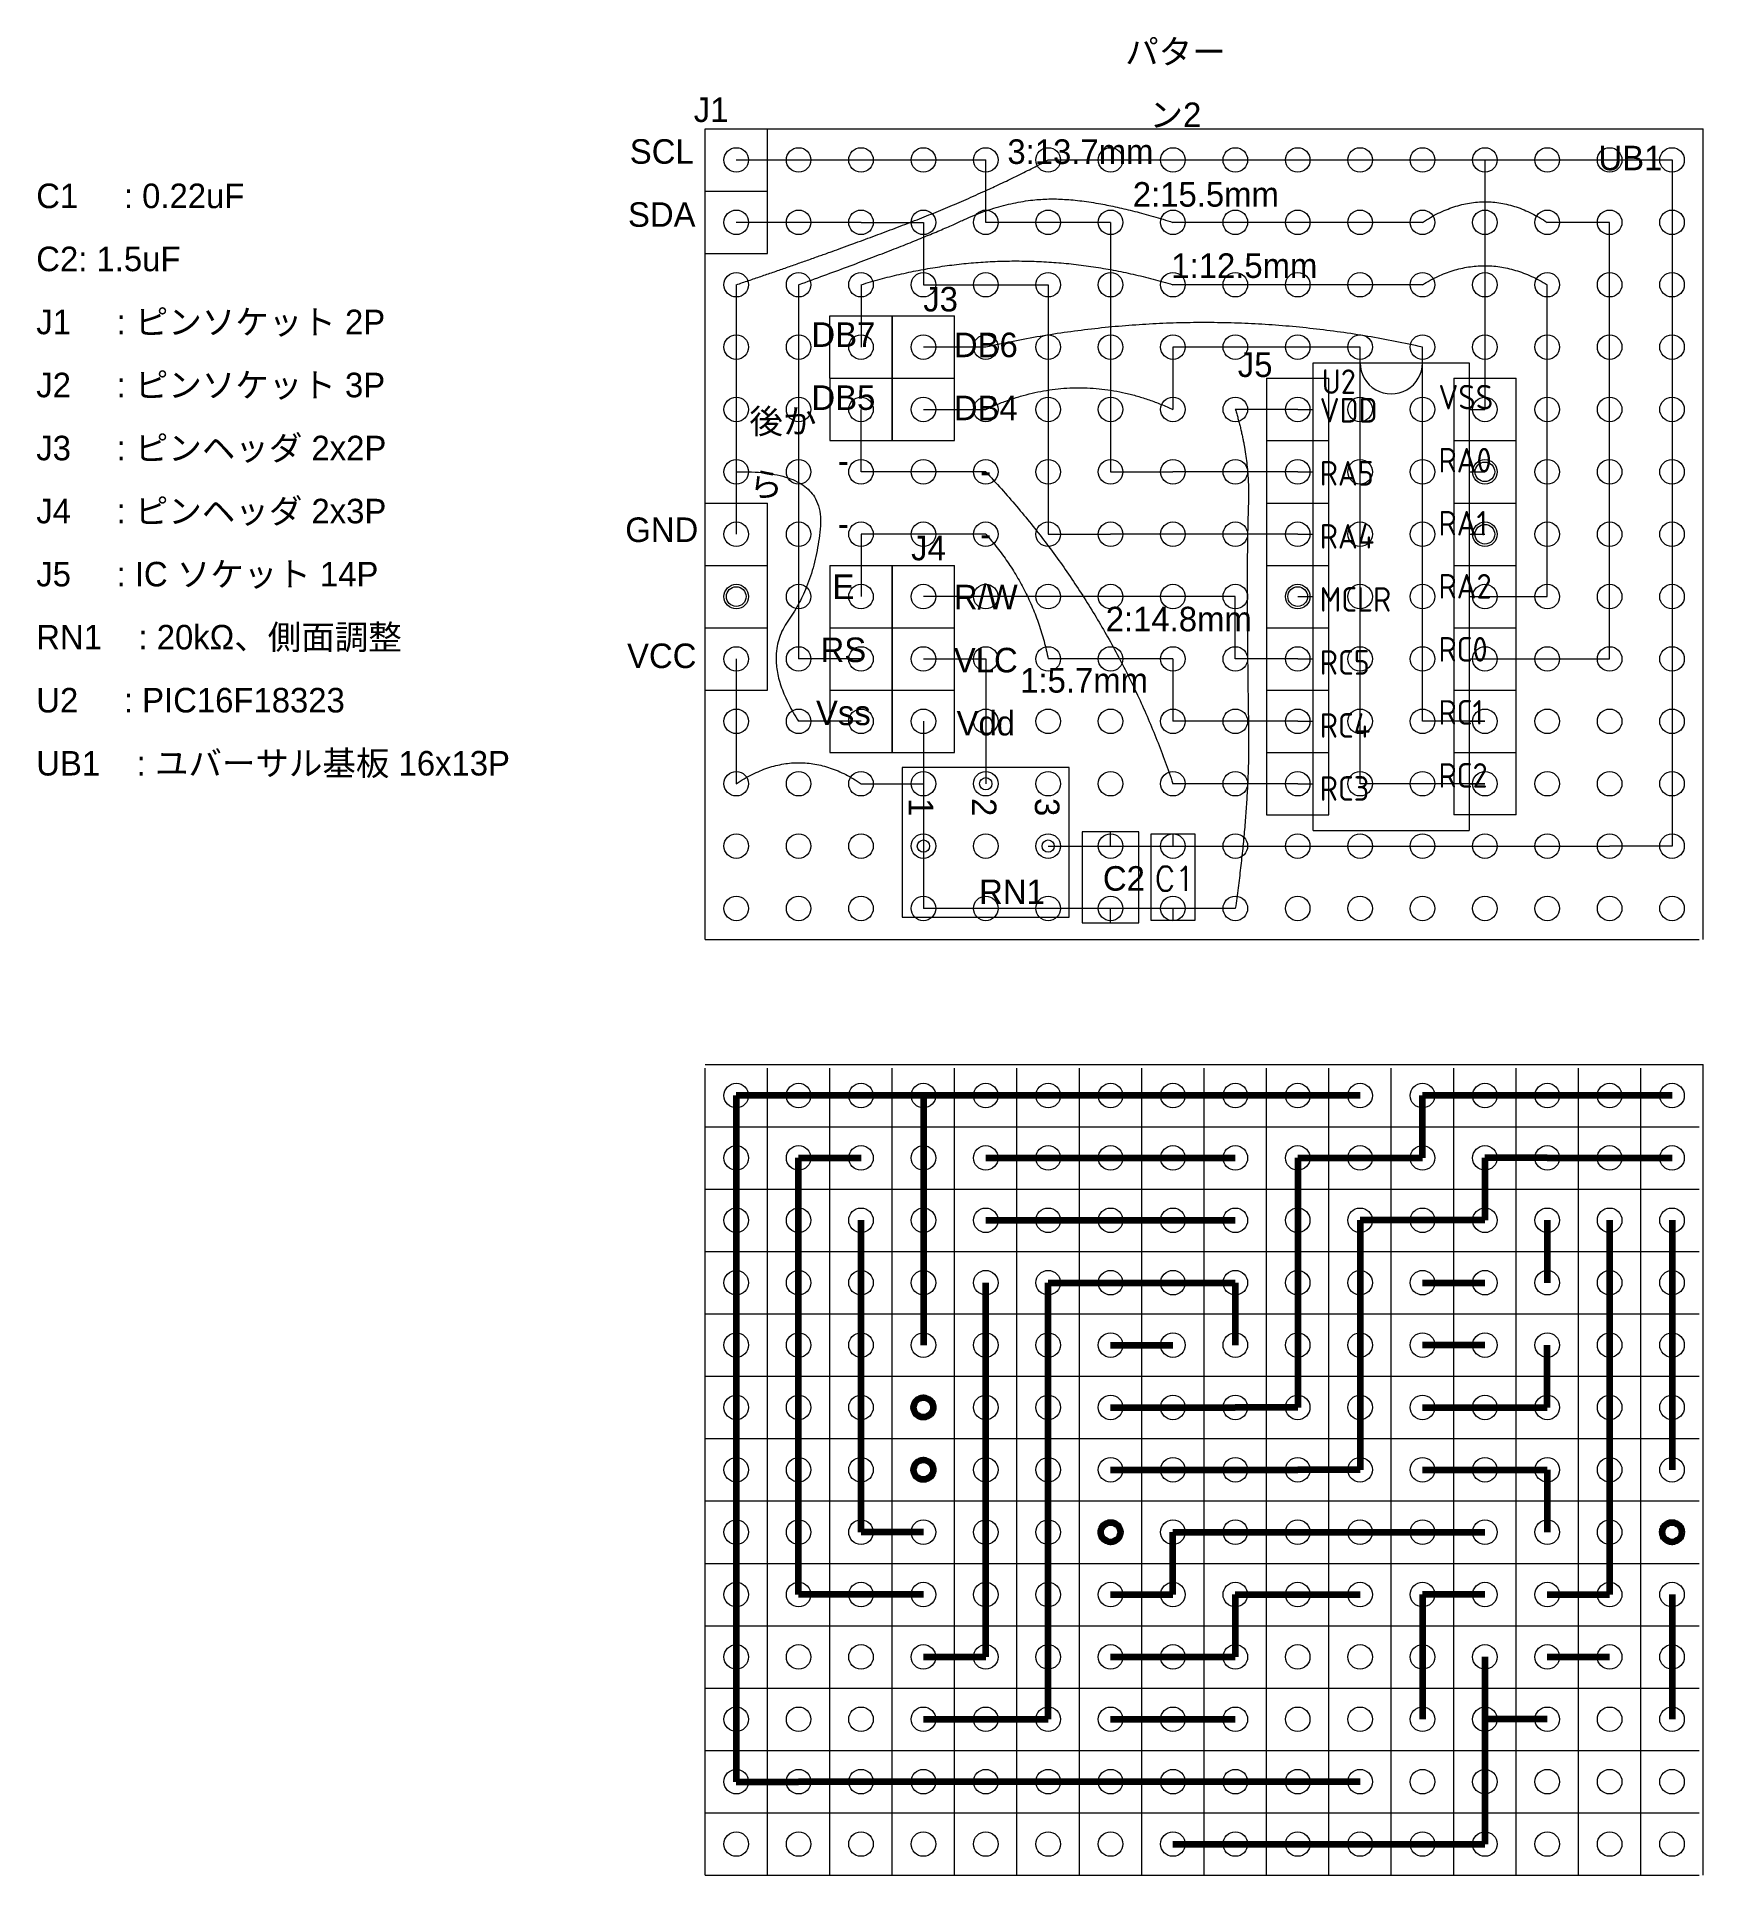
# Model space of a CAD drawing. Extents: x 82.6 to 150.5, y -77 to -2.2.
import ezdxf

# ---------------------------------------------------------------- set-up
doc = ezdxf.new("R2010")
doc.units = 0
doc.layers.get('0').update_dxf_attribs({"linetype": 'CONTINUOUS', "lineweight": 9})
for name, color, linetype, lineweight in [('0_GND', 7, 'CONTINUOUS', 15), ('5V line', 1, 'CONTINUOUS', 15), ('condenser', 5, 'CONTINUOUS', 15)]:
    doc.layers.add(name, color=color, linetype=linetype, lineweight=lineweight)
for name, color, linetype, lineweight, true_color in [('0_wire', 92, 'CONTINUOUS', 15, 0x00e500), ('micon', 216, 'CONTINUOUS', 15, 0x800080), ('resister', 132, 'CONTINUOUS', 15, 0x00c7c7), ('socket_header', 56, 'CONTINUOUS', 15, 0x808000), ('universal_board', 253, 'CONTINUOUS', 15, 0xa0a0a4)]:
    doc.layers.add(name, color=color, linetype=linetype, lineweight=lineweight, true_color=true_color)
doc.styles.add('azomix', font='azomix')
doc.styles.add('iso', font='iso')
doc.styles.add('kst32b', font='kst32b')
doc.styles.get("Standard").update_dxf_attribs({"font": 'STANDARD'})

msp = doc.modelspace()

# ---------------------------------------------------------------- linework, layer by layer
at = {"layer": '0_GND'}
for p, q in [((123.819999999993, -7.180000000000078), (141.5999999999921, -7.180000000000061)), ((141.5999999999921, -7.180000000000057), (141.5999999999921, -17.34000000000017)), ((141.5999999999921, -7.180000000000057), (149.2199999999917, -7.180000000000057)), ((149.2199999999917, -7.180000000000057), (149.2199999999917, -35.12000000000037)), ((111.1199999999936, -12.26000000000019), (111.1199999999936, -22.4200000000003)), ((116.1999999999934, -30.04000000000035), (113.6599999999935, -30.04000000000037)), ((123.819999999993, -35.12000000000038), (128.8999999999928, -35.12000000000037)), ((128.8999999999928, -35.12000000000037), (146.6799999999919, -35.12000000000037)), ((149.2199999999917, -35.12000000000037), (146.6799999999919, -35.12000000000037))]:
    msp.add_line(p, q, dxfattribs=at)
at = {"layer": '0_GND', "lineweight": 200}
for p, q in [((118.7399999999939, -45.28000000000047), (111.1199999999943, -45.28000000000047)), ((111.1199999999943, -45.28000000000047), (111.1199999999943, -73.22000000000078)), ((118.7399999999939, -45.28000000000047), (118.7399999999939, -55.44000000000058)), ((136.519999999993, -45.28000000000049), (118.7399999999939, -45.28000000000048)), ((149.2199999999924, -50.3600000000006), (149.2199999999924, -60.52000000000071)), ((144.1399999999926, -68.14000000000077), (146.6799999999925, -68.14000000000078)), ((111.1199999999943, -73.22000000000078), (113.6599999999941, -73.22000000000078)), ((131.4399999999932, -73.22000000000078), (113.6599999999941, -73.22000000000078)), ((136.519999999993, -73.2200000000008), (131.4399999999932, -73.22000000000078))]:
    msp.add_line(p, q, dxfattribs=at)
at = {"layer": '0_wire'}
for p, q in [((111.1199999999936, -7.180000000000128), (113.6599999999935, -7.180000000000117)), ((113.6599999999935, -7.180000000000121), (121.2799999999931, -7.180000000000082)), ((121.2799999999931, -9.720000000000105), (121.2799999999931, -7.180000000000078)), ((116.1999999999934, -9.720000000000132), (111.1199999999936, -9.720000000000155)), ((116.1999999999934, -9.720000000000134), (118.7399999999933, -9.720000000000113)), ((118.7399999999933, -9.720000000000113), (118.7399999999933, -12.26000000000014)), ((126.3599999999929, -9.720000000000084), (121.2799999999931, -9.720000000000105)), ((126.3599999999929, -9.720000000000084), (126.3599999999929, -19.8800000000002)), ((139.0599999999923, -9.720000000000084), (128.8999999999928, -9.720000000000084)), ((146.6799999999919, -9.720000000000084), (144.139999999992, -9.720000000000084)), ((146.6799999999919, -27.50000000000028), (146.6799999999919, -9.72000000000008)), ((113.6599999999935, -12.26000000000016), (113.6599999999935, -27.50000000000032)), ((116.1999999999934, -12.26000000000017), (116.1999999999934, -14.80000000000019)), ((118.7399999999933, -12.26000000000014), (123.819999999993, -12.26000000000014)), ((123.819999999993, -12.26000000000014), (123.819999999993, -22.42000000000025)), ((139.0599999999923, -12.26000000000012), (128.8999999999928, -12.26000000000012)), ((144.139999999992, -24.96000000000025), (144.139999999992, -12.26000000000012)), ((121.2799999999931, -14.80000000000016), (118.7399999999933, -14.80000000000017)), ((131.4399999999927, -14.80000000000014), (128.8999999999928, -14.80000000000014)), ((128.8999999999928, -14.80000000000014), (128.8999999999928, -17.34000000000017)), ((136.5199999999924, -14.80000000000013), (131.4399999999927, -14.80000000000014)), ((136.5199999999924, -32.58000000000034), (136.5199999999924, -14.80000000000014)), ((139.0599999999923, -30.0400000000003), (139.0599999999923, -14.80000000000014)), ((116.1999999999934, -19.88000000000025), (116.1999999999934, -17.34000000000022)), ((118.7399999999933, -17.3400000000002), (121.2799999999931, -17.34000000000019)), ((121.2799999999931, -19.88000000000023), (116.1999999999934, -19.88000000000025)), ((126.3599999999929, -19.8800000000002), (128.8999999999928, -19.8800000000002)), ((133.9799999999926, -19.88000000000017), (128.8999999999928, -19.88000000000019)), ((116.1999999999934, -22.42000000000026), (116.1999999999934, -24.9600000000003)), ((121.2799999999931, -22.42000000000025), (116.1999999999934, -22.42000000000026)), ((123.819999999993, -22.42000000000025), (126.3599999999929, -22.42000000000023)), ((133.9799999999926, -22.4200000000002), (126.3599999999929, -22.42000000000023)), ((131.4399999999927, -24.96000000000025), (118.7399999999933, -24.96000000000025)), ((131.4399999999927, -27.50000000000028), (131.4399999999927, -24.96000000000025)), ((141.5999999999921, -24.96000000000025), (144.139999999992, -24.96000000000025)), ((116.1999999999934, -27.50000000000033), (113.6599999999935, -27.50000000000034)), ((118.7399999999933, -27.50000000000031), (121.2799999999931, -27.50000000000029)), ((121.2799999999931, -27.50000000000029), (121.2799999999931, -32.58000000000035)), ((128.8999999999928, -27.50000000000026), (123.819999999993, -27.50000000000029)), ((128.8999999999928, -27.50000000000028), (128.8999999999928, -30.0400000000003)), ((133.9799999999926, -27.50000000000028), (131.4399999999927, -27.50000000000029)), ((141.5999999999921, -27.50000000000028), (144.139999999992, -27.50000000000028)), ((144.139999999992, -27.50000000000028), (146.6799999999919, -27.50000000000028)), ((133.9799999999926, -30.0400000000003), (128.8999999999928, -30.0400000000003)), ((141.5999999999921, -30.0400000000003), (139.0599999999923, -30.0400000000003)), ((133.9799999999926, -32.58000000000034), (128.8999999999928, -32.58000000000035)), ((141.5999999999921, -32.58000000000034), (136.5199999999924, -32.58000000000034))]:
    msp.add_line(p, q, dxfattribs=at)
at = {"layer": '0_wire', "lineweight": 200}
for p, q in [((139.0599999999929, -47.82000000000052), (139.0599999999929, -45.28000000000049)), ((146.6799999999925, -45.28000000000053), (139.0599999999929, -45.2800000000005)), ((149.2199999999924, -45.28000000000054), (146.6799999999925, -45.28000000000053)), ((113.6599999999941, -65.60000000000069), (113.6599999999941, -47.82000000000049)), ((113.6599999999941, -47.8200000000005), (116.199999999994, -47.8200000000005)), ((121.2799999999937, -47.8200000000005), (131.4399999999932, -47.8200000000005)), ((133.9799999999931, -47.8200000000005), (139.0599999999929, -47.82000000000052)), ((133.9799999999931, -47.8200000000005), (133.9799999999931, -57.98000000000062)), ((144.1399999999926, -47.82000000000055), (141.5999999999927, -47.82000000000053)), ((141.5999999999927, -47.82000000000053), (141.5999999999927, -50.36000000000055)), ((144.1399999999926, -47.82000000000055), (149.2199999999924, -47.82000000000057)), ((116.199999999994, -63.06000000000066), (116.199999999994, -50.36000000000053)), ((121.2799999999937, -50.36000000000053), (131.4399999999932, -50.36000000000053)), ((141.5999999999927, -50.36000000000055), (136.519999999993, -50.36000000000055)), ((136.519999999993, -50.36000000000055), (136.519999999993, -60.52000000000066)), ((144.1399999999926, -50.36000000000058), (144.1399999999926, -52.9000000000006)), ((146.6799999999925, -50.36000000000057), (146.6799999999925, -65.60000000000073)), ((121.2799999999937, -68.14000000000071), (121.2799999999937, -52.90000000000055)), ((123.8199999999936, -70.68000000000075), (123.8199999999936, -52.90000000000055)), ((123.8199999999936, -52.90000000000055), (128.8999999999933, -52.90000000000055)), ((128.8999999999933, -52.90000000000055), (131.4399999999932, -52.90000000000055)), ((131.4399999999932, -52.90000000000055), (131.4399999999932, -55.44000000000058)), ((139.0599999999929, -52.90000000000057), (141.5999999999927, -52.90000000000058)), ((141.5999999999927, -55.44000000000061), (139.0599999999929, -55.44000000000061)), ((144.1399999999926, -57.98000000000066), (144.1399999999926, -55.44000000000064)), ((126.3599999999934, -57.98000000000059), (131.4399999999932, -57.9800000000006)), ((133.9799999999931, -57.98000000000062), (131.4399999999932, -57.98000000000062)), ((139.0599999999929, -57.98000000000064), (144.1399999999926, -57.98000000000066)), ((126.3599999999934, -60.52000000000061), (133.9799999999931, -60.52000000000064)), ((136.519999999993, -60.52000000000066), (133.9799999999931, -60.52000000000064)), ((139.0599999999929, -60.52000000000066), (144.1399999999926, -60.52000000000068)), ((144.1399999999926, -60.52000000000068), (144.1399999999926, -63.06000000000071)), ((118.7399999999939, -63.06000000000066), (116.199999999994, -63.06000000000066)), ((128.8999999999933, -65.60000000000069), (128.8999999999933, -63.06000000000066)), ((128.8999999999933, -63.06000000000066), (141.5999999999927, -63.06000000000066)), ((116.199999999994, -65.60000000000069), (113.6599999999941, -65.60000000000069)), ((118.7399999999939, -65.60000000000069), (116.199999999994, -65.60000000000069)), ((126.3599999999934, -65.60000000000069), (128.8999999999933, -65.6000000000007)), ((131.4399999999932, -65.60000000000069), (131.4399999999932, -68.14000000000071)), ((131.4399999999932, -65.60000000000068), (136.519999999993, -65.6000000000007)), ((141.5999999999927, -65.60000000000072), (139.0599999999929, -65.6000000000007)), ((139.0599999999929, -65.6000000000007), (139.0599999999929, -70.68000000000076)), ((144.1399999999926, -65.60000000000075), (146.6799999999925, -65.60000000000076)), ((118.7399999999939, -68.14000000000071), (121.2799999999937, -68.14000000000071)), ((126.3599999999934, -68.14000000000071), (131.4399999999932, -68.14000000000071)), ((118.7399999999939, -70.68000000000075), (123.8199999999936, -70.68000000000075)), ((126.3599999999934, -70.68000000000075), (131.4399999999932, -70.68000000000076))]:
    msp.add_line(p, q, dxfattribs=at)
at = {"layer": '0_wire'}
for centre in [(141.5999999999921, -19.8800000000002), (141.5999999999921, -22.42000000000023), (111.1199999999936, -24.96000000000033), (133.9799999999926, -24.96000000000026)]:
    msp.add_circle(centre, 0.4, dxfattribs=at)
at = {"layer": '0_wire', "lineweight": 200}
for centre in [(118.7399999999939, -57.98000000000062), (118.7399999999939, -60.52000000000064), (126.3599999999934, -63.06000000000067), (149.2199999999924, -63.06000000000074)]:
    msp.add_circle(centre, 0.4, dxfattribs=at)
at = {"layer": '5V line'}
for p, q in [((133.9799999999926, -17.34000000000017), (131.4399999999927, -17.34000000000017)), ((111.1199999999936, -27.50000000000034), (111.1199999999936, -30.04000000000039)), ((111.1199999999936, -30.04000000000037), (111.1199999999936, -32.5800000000004)), ((118.7399999999933, -30.04000000000033), (118.7399999999932, -35.12000000000036)), ((116.1999999999934, -32.58000000000039), (118.7399999999933, -32.58000000000035)), ((118.7399999999932, -35.12000000000037), (118.7399999999932, -37.66000000000042)), ((128.8999999999928, -37.66000000000041), (118.7399999999932, -37.66000000000044)), ((131.4399999999927, -37.66000000000041), (128.8999999999928, -37.66000000000041))]:
    msp.add_line(p, q, dxfattribs=at)
at = {"layer": '5V line', "lineweight": 200}
for p, q in [((126.3599999999934, -55.44000000000058), (128.8999999999933, -55.44000000000058)), ((149.2199999999924, -65.60000000000076), (149.2199999999924, -68.14000000000081)), ((141.5999999999927, -68.14000000000074), (141.5999999999928, -73.22000000000077)), ((149.2199999999924, -68.14000000000078), (149.2199999999924, -70.68000000000082)), ((144.1399999999926, -70.6800000000008), (141.5999999999927, -70.68000000000076)), ((141.5999999999928, -73.22000000000078), (141.5999999999928, -75.76000000000084)), ((128.8999999999933, -75.76000000000082), (131.4399999999932, -75.76000000000082)), ((131.4399999999932, -75.76000000000082), (141.5999999999928, -75.76000000000084))]:
    msp.add_line(p, q, dxfattribs=at)
at = {"layer": 'condenser'}
for p, q in [((127.5099999999942, -34.53999999999737), (125.2099999999915, -34.53999999999737)), ((125.2099999999915, -34.53999999999737), (125.2099999999915, -38.23999999999717)), ((126.3599999999928, -35.12000000000037), (126.3599999999928, -34.53999999999737)), ((127.5099999999942, -38.23999999999717), (127.5099999999942, -34.53999999999737)), ((129.7999999999928, -34.63999999999948), (127.9999999999921, -34.63999999999948)), ((127.9999999999921, -34.63999999999948), (127.9999999999921, -38.13999999999992)), ((128.8999999999928, -34.63999999999948), (128.8999999999928, -35.12000000000035)), ((129.7999999999928, -38.13999999999992), (129.7999999999928, -34.63999999999948)), ((126.3599999999929, -38.23999999999717), (126.3599999999929, -37.66000000000042)), ((127.9999999999921, -38.13999999999992), (129.7999999999928, -38.13999999999992)), ((128.8999999999928, -37.66000000000042), (128.8999999999928, -38.13999999999992)), ((125.2099999999915, -38.23999999999717), (127.5099999999942, -38.23999999999717))]:
    msp.add_line(p, q, dxfattribs=at)
at = {"layer": 'micon'}
for p, q in [((134.6149999999907, -34.48499999999991), (134.6149999999907, -15.43499999999964)), ((134.6149999999907, -15.43499999999964), (140.9649999999909, -15.43499999999964)), ((140.9649999999909, -15.43499999999964), (140.9649999999908, -34.48499999999991)), ((133.9799999999927, -17.3399999999997), (134.6149999999907, -17.3399999999997)), ((140.9649999999909, -17.3399999999997), (141.5999999999923, -17.3399999999997)), ((133.9799999999927, -19.87999999999973), (134.6149999999907, -19.87999999999973)), ((140.9649999999909, -19.87999999999973), (141.5999999999923, -19.87999999999973)), ((133.9799999999927, -22.41999999999974), (134.6149999999907, -22.41999999999974)), ((140.9649999999909, -22.41999999999974), (141.5999999999923, -22.41999999999974)), ((133.9799999999927, -24.95999999999984), (134.6149999999907, -24.95999999999984)), ((140.9649999999908, -24.95999999999984), (141.5999999999923, -24.95999999999984)), ((133.9799999999927, -27.49999999999982), (134.6149999999907, -27.49999999999982)), ((140.9649999999908, -27.49999999999982), (141.5999999999923, -27.49999999999982)), ((133.9799999999927, -30.03999999999984), (134.6149999999907, -30.03999999999984)), ((140.9649999999908, -30.03999999999984), (141.5999999999923, -30.03999999999984)), ((133.9799999999927, -32.57999999999983), (134.6149999999907, -32.57999999999983)), ((140.9649999999908, -32.57999999999983), (141.5999999999923, -32.57999999999983)), ((134.6149999999942, -34.48499999999995), (140.9649999999941, -34.48499999999995))]:
    msp.add_line(p, q, dxfattribs=at)
msp.add_arc((137.7899999999908, -15.43499999999964), 1.27, 179.9999999999987, 0, dxfattribs=at)
at = {"layer": 'resister'}
for p, q in [((124.6799999999928, -31.92000000000053), (117.8799999999933, -31.92000000000052)), ((117.8799999999933, -31.92000000000052), (117.8799999999933, -38.02000000000028)), ((124.6799999999928, -38.02000000000028), (124.6799999999928, -31.92000000000053)), ((117.8799999999933, -38.02000000000028), (124.6799999999928, -38.02000000000028))]:
    msp.add_line(p, q, dxfattribs=at)
for centre in [(121.2799999999931, -32.58000000000035), (118.7399999999932, -35.12000000000036), (123.819999999993, -35.12000000000035)]:
    msp.add_circle(centre, 0.25, dxfattribs=at)
for points in [[(111.1199999999936, -12.26000000000019), (114.7434105152279, -11.0411093147271), (121.1165029933671, -8.610552877098243), (123.819999999993, -7.180000000000078)], [(113.6599999999935, -12.26000000000018), (118.2873959173076, -10.58703810759716), (122.3026636923669, -8.727966580935652), (126.0057081247527, -8.810134324483858), (128.8999999999928, -9.720000000000084)], [(139.0599999999923, -9.720000000000084), (141.6118009410998, -8.045985493918796), (144.139999999992, -9.720000000000084)], [(116.1999999999934, -12.26000000000017), (122.4754857901901, -10.32628648854559), (128.8999999999928, -12.26000000000012)], [(139.0599999999923, -12.26000000000012), (141.569961134296, -10.71205854483935), (144.139999999992, -12.26000000000012)], [(139.0599999999923, -14.80000000000014), (130.1614806109224, -12.80562068636398), (121.2799999999931, -14.80000000000016)], [(121.2799999999931, -17.34000000000018), (125.0602325113203, -15.56948874701547), (128.8999999999928, -17.34000000000017)], [(131.4399999999927, -17.34000000000017), (132.0303761661324, -19.22903447144487), (131.9129488534047, -23.03100507963691), (131.9301602410524, -27.24079607894434), (132.0260897002099, -33.52421844669925), (131.4399999999927, -37.66000000000041)], [(111.1199999999936, -19.88000000000027), (114.7303057911213, -19.79661735344117), (114.3642734088069, -24.34578831267983), (112.0746679493592, -27.58138788633657), (113.6599999999935, -30.04000000000037)], [(121.2799999999931, -19.88000000000022), (126.4699390438242, -25.39164038443995), (128.8999999999928, -32.58000000000034)], [(121.2799999999931, -22.42000000000025), (123.2346836693662, -24.59664282040178), (123.819999999993, -27.50000000000029)], [(111.1199999999936, -32.5800000000004), (113.6878702990362, -30.87008904311387), (116.1999999999934, -32.58000000000039)]]:
    msp.add_open_spline(points, degree=2, dxfattribs=at)
at = {"layer": 'socket_header'}
for p, q in [((109.8499999999934, -5.910000000000345), (112.3899999999939, -5.910000000000345)), ((109.849999999994, -8.450000000000344), (109.849999999994, -5.909999999999926)), ((112.3899999999939, -8.450000000000344), (112.3899999999939, -5.909999999999926)), ((109.8499999999934, -8.450000000000376), (112.3899999999939, -8.450000000000376)), ((109.849999999994, -10.99000000000038), (109.849999999994, -8.449999999999957)), ((109.8499999999934, -8.450000000000365), (112.3899999999939, -8.450000000000365)), ((112.3899999999939, -10.99000000000038), (112.3899999999939, -8.449999999999957)), ((109.8499999999934, -10.99000000000041), (112.3899999999939, -10.99000000000041)), ((114.9299999999932, -13.53000000000049), (117.4699999999936, -13.53000000000049)), ((114.9299999999937, -16.07000000000033), (114.9299999999937, -13.5299999999999)), ((117.4699999999931, -13.53000000000049), (120.0099999999935, -13.53000000000049)), ((117.4699999999931, -13.53000000000009), (117.4699999999931, -16.0700000000005)), ((117.4699999999937, -16.0700000000005), (117.4699999999937, -13.53000000000009)), ((120.0099999999935, -16.0700000000005), (120.0099999999935, -13.53000000000009)), ((114.9299999999932, -16.0700000000005), (117.4699999999937, -16.0700000000005)), ((114.9299999999932, -16.07000000000049), (117.4699999999936, -16.07000000000049)), ((114.9299999999932, -16.07000000000009), (114.9299999999932, -18.61000000000051)), ((117.4699999999931, -16.0700000000005), (120.0099999999935, -16.0700000000005)), ((117.4699999999931, -16.07000000000049), (120.0099999999935, -16.07000000000049)), ((117.4699999999931, -16.07000000000009), (117.4699999999931, -18.61000000000051)), ((117.4699999999937, -18.61000000000051), (117.4699999999937, -16.07000000000009)), ((120.0099999999935, -18.61000000000051), (120.0099999999935, -16.07000000000009)), ((132.7099999999926, -16.07000000000001), (135.249999999993, -16.07000000000001)), ((132.7099999999926, -16.0699999999996), (132.7099999999926, -18.61000000000003)), ((135.249999999993, -18.61000000000003), (135.249999999993, -16.0699999999996)), ((140.3299999999922, -16.06999999999999), (142.8699999999927, -16.06999999999999)), ((140.3299999999923, -16.06999999999957), (140.3299999999923, -18.60999999999999)), ((142.8699999999927, -18.60999999999999), (142.8699999999927, -16.06999999999957)), ((114.9299999999932, -18.61000000000049), (117.4699999999936, -18.61000000000049)), ((117.4699999999931, -18.61000000000049), (120.0099999999935, -18.61000000000049)), ((132.7099999999926, -18.61000000000003), (135.249999999993, -18.61000000000003)), ((132.7099999999926, -18.60999999999964), (132.7099999999926, -21.15000000000006)), ((132.7099999999926, -18.61000000000003), (135.249999999993, -18.61000000000003)), ((135.249999999993, -21.15000000000006), (135.249999999993, -18.60999999999964)), ((140.3299999999922, -18.61000000000001), (142.8699999999927, -18.61000000000001)), ((140.3299999999923, -18.60999999999961), (140.3299999999923, -21.15000000000003)), ((140.3299999999923, -18.60999999999999), (142.8699999999927, -18.60999999999999)), ((142.8699999999927, -21.15000000000003), (142.8699999999927, -18.60999999999961)), ((109.8499999999934, -21.15000000000049), (112.3899999999939, -21.15000000000049)), ((109.849999999994, -23.69000000000052), (109.849999999994, -21.15000000000011)), ((112.3899999999939, -23.69000000000052), (112.3899999999939, -21.15000000000011)), ((132.7099999999926, -21.15000000000006), (135.249999999993, -21.15000000000006)), ((132.7099999999926, -21.14999999999966), (132.7099999999926, -23.69000000000008)), ((132.7099999999926, -21.15000000000006), (135.249999999993, -21.15000000000006)), ((135.249999999993, -23.69000000000008), (135.249999999993, -21.14999999999966)), ((140.3299999999922, -21.15000000000003), (142.8699999999927, -21.15000000000003)), ((140.3299999999923, -21.14999999999964), (140.3299999999923, -23.69000000000005)), ((140.3299999999923, -21.15000000000003), (142.8699999999927, -21.15000000000003)), ((142.8699999999927, -23.69000000000005), (142.8699999999927, -21.14999999999964)), ((109.8499999999934, -23.69000000000051), (112.3899999999939, -23.69000000000051)), ((109.8499999999934, -23.69000000000054), (112.3899999999939, -23.69000000000054)), ((109.849999999994, -26.23000000000054), (109.849999999994, -23.69000000000013)), ((112.3899999999939, -26.23000000000054), (112.3899999999939, -23.69000000000013)), ((114.9299999999932, -23.69000000000049), (117.4699999999936, -23.69000000000049)), ((114.9299999999932, -23.69000000000009), (114.9299999999932, -26.2300000000005)), ((117.4699999999931, -23.69000000000051), (120.0099999999935, -23.69000000000051)), ((117.4699999999931, -23.69000000000009), (117.4699999999931, -26.2300000000005)), ((117.4699999999937, -26.2300000000005), (117.4699999999937, -23.69000000000009)), ((120.0099999999935, -26.2300000000005), (120.0099999999935, -23.69000000000009)), ((132.7099999999926, -23.6900000000001), (135.249999999993, -23.6900000000001)), ((132.7099999999926, -23.68999999999971), (132.7099999999926, -26.23000000000011)), ((132.7099999999926, -23.69000000000008), (135.249999999993, -23.69000000000008)), ((135.249999999993, -26.23000000000012), (135.249999999993, -23.68999999999971)), ((140.3299999999922, -23.69000000000008), (142.8699999999927, -23.69000000000008)), ((140.3299999999923, -23.68999999999968), (140.3299999999923, -26.2300000000001)), ((140.3299999999923, -23.69000000000005), (142.8699999999927, -23.69000000000005)), ((142.8699999999927, -26.2300000000001), (142.8699999999927, -23.68999999999968)), ((109.8499999999934, -26.23000000000052), (112.3899999999939, -26.23000000000052)), ((109.8499999999934, -26.23000000000054), (112.3899999999939, -26.23000000000054)), ((109.849999999994, -28.77000000000058), (109.849999999994, -26.23000000000015)), ((112.3899999999939, -28.77000000000058), (112.3899999999939, -26.23000000000015)), ((114.9299999999932, -26.2300000000005), (117.4699999999937, -26.2300000000005)), ((114.9299999999932, -26.23000000000049), (117.4699999999936, -26.23000000000049)), ((114.9299999999932, -26.23000000000008), (114.9299999999932, -28.77000000000051)), ((117.4699999999931, -26.2300000000005), (120.0099999999935, -26.2300000000005)), ((117.4699999999931, -26.23000000000049), (120.0099999999935, -26.23000000000049)), ((117.4699999999931, -26.23000000000008), (117.4699999999931, -28.77000000000051)), ((117.4699999999937, -28.77000000000051), (117.4699999999937, -26.23000000000008)), ((120.0099999999935, -28.77000000000051), (120.0099999999935, -26.23000000000008)), ((132.7099999999926, -26.23000000000012), (135.249999999993, -26.23000000000012)), ((132.7099999999926, -26.22999999999973), (132.7099999999926, -28.77000000000015)), ((132.7099999999926, -26.23000000000011), (135.249999999993, -26.23000000000012)), ((135.249999999993, -28.77000000000015), (135.249999999993, -26.22999999999973)), ((140.3299999999922, -26.2300000000001), (142.8699999999927, -26.2300000000001)), ((140.3299999999923, -26.22999999999969), (140.3299999999923, -28.77000000000012)), ((140.3299999999923, -26.2300000000001), (142.8699999999927, -26.2300000000001)), ((142.8699999999927, -28.77000000000012), (142.8699999999927, -26.22999999999969)), ((109.8499999999934, -28.77000000000057), (112.3899999999939, -28.77000000000057)), ((114.9299999999932, -28.77000000000051), (117.4699999999937, -28.77000000000051)), ((114.9299999999932, -28.77000000000049), (117.4699999999936, -28.77000000000049)), ((114.9299999999932, -28.77000000000008), (114.9299999999932, -31.31000000000051)), ((117.4699999999931, -28.77000000000051), (120.0099999999935, -28.77000000000051)), ((117.4699999999931, -28.77000000000049), (120.0099999999935, -28.77000000000049)), ((117.4699999999931, -28.77000000000008), (117.4699999999931, -31.31000000000051)), ((117.4699999999937, -31.31000000000051), (117.4699999999937, -28.77000000000008)), ((120.0099999999935, -31.31000000000051), (120.0099999999935, -28.77000000000008)), ((132.7099999999926, -28.77000000000016), (135.249999999993, -28.77000000000016)), ((132.7099999999926, -28.76999999999975), (132.7099999999926, -31.31000000000018)), ((132.7099999999926, -28.77000000000015), (135.249999999993, -28.77000000000015)), ((135.249999999993, -31.31000000000018), (135.249999999993, -28.76999999999975)), ((140.3299999999922, -28.77000000000013), (142.8699999999927, -28.77000000000013)), ((140.3299999999923, -28.76999999999972), (140.3299999999923, -31.31000000000014)), ((140.3299999999923, -28.77000000000012), (142.8699999999927, -28.77000000000012)), ((142.8699999999927, -31.31000000000014), (142.8699999999927, -28.76999999999972)), ((114.9299999999932, -31.31000000000051), (117.4699999999937, -31.31000000000051)), ((117.4699999999931, -31.31000000000051), (120.0099999999935, -31.31000000000051)), ((132.7099999999926, -31.31000000000019), (135.249999999993, -31.31000000000019)), ((132.7099999999926, -31.3099999999998), (132.7099999999926, -33.85000000000021)), ((132.7099999999926, -31.31000000000018), (135.249999999993, -31.31000000000018)), ((135.249999999993, -33.85000000000021), (135.249999999993, -31.3099999999998)), ((140.3299999999922, -31.31000000000017), (142.8699999999927, -31.31000000000017)), ((140.3299999999923, -31.30999999999977), (140.3299999999923, -33.85000000000018)), ((140.3299999999923, -31.31000000000014), (142.8699999999927, -31.31000000000014)), ((142.8699999999927, -33.85000000000018), (142.8699999999927, -31.30999999999977)), ((132.7099999999926, -33.85000000000021), (135.249999999993, -33.85000000000021)), ((142.8699999999924, -33.8499999999997), (140.329999999992, -33.8499999999997))]:
    msp.add_line(p, q, dxfattribs=at)
at = {"layer": 'universal_board'}
for p, q in [((109.849999999994, -5.910000000000345), (150.489999999992, -5.910000000000345)), ((150.489999999992, -38.93000000000062), (150.489999999992, -5.910000000000345)), ((109.849999999994, -38.93000000000065), (109.849999999994, -6.070000000000455)), ((109.849999999994, -38.93000000000065), (150.3299999999926, -38.93000000000065)), ((109.849999999994, -44.01000000000076), (150.489999999992, -44.01000000000076)), ((109.849999999994, -77.03000000000107), (109.849999999994, -44.17000000000087)), ((112.3899999999939, -77.03000000000107), (112.3899999999939, -44.17000000000087)), ((114.9299999999937, -77.03000000000107), (114.9299999999937, -44.17000000000087)), ((117.4699999999936, -77.03000000000107), (117.4699999999936, -44.17000000000087)), ((120.0099999999935, -77.03000000000107), (120.0099999999935, -44.17000000000087)), ((122.5499999999934, -77.03000000000107), (122.5499999999934, -44.17000000000087)), ((125.0899999999933, -77.03000000000107), (125.0899999999933, -44.17000000000087)), ((127.6299999999931, -77.03000000000107), (127.6299999999931, -44.17000000000087)), ((130.169999999993, -77.03000000000107), (130.169999999993, -44.17000000000087)), ((132.7099999999929, -77.03000000000107), (132.7099999999929, -44.17000000000087)), ((135.2499999999928, -77.03000000000107), (135.2499999999928, -44.17000000000087)), ((137.7899999999926, -77.03000000000107), (137.7899999999926, -44.17000000000087)), ((140.3299999999925, -77.03000000000107), (140.3299999999925, -44.17000000000087)), ((142.8699999999924, -77.03000000000107), (142.8699999999924, -44.17000000000087)), ((145.4099999999923, -77.03000000000107), (145.4099999999923, -44.17000000000087)), ((147.9499999999921, -77.03000000000107), (147.9499999999921, -44.17000000000087)), ((150.489999999992, -77.03000000000104), (150.489999999992, -44.01000000000076)), ((109.849999999994, -46.55000000000065), (150.3299999999926, -46.55000000000065)), ((109.849999999994, -49.09000000000069), (150.3299999999926, -49.09000000000069)), ((109.849999999994, -51.63000000000072), (150.3299999999926, -51.63000000000072)), ((109.849999999994, -54.17000000000075), (150.3299999999926, -54.17000000000075)), ((109.849999999994, -56.71000000000079), (150.3299999999926, -56.71000000000079)), ((109.849999999994, -59.25000000000082), (150.3299999999926, -59.25000000000082)), ((109.849999999994, -61.79000000000086), (150.3299999999926, -61.79000000000086)), ((109.849999999994, -64.3300000000009), (150.3299999999926, -64.3300000000009)), ((109.849999999994, -66.87000000000093), (150.3299999999926, -66.87000000000093)), ((109.849999999994, -69.41000000000096), (150.3299999999926, -69.41000000000096)), ((109.849999999994, -71.950000000001), (150.3299999999926, -71.950000000001)), ((109.849999999994, -74.49000000000103), (150.3299999999926, -74.49000000000103)), ((109.849999999994, -77.03000000000107), (150.3299999999926, -77.03000000000107))]:
    msp.add_line(p, q, dxfattribs=at)
for centre in [(111.1199999999936, -7.180000000000128), (113.6599999999935, -7.180000000000121), (116.1999999999934, -7.180000000000106), (118.7399999999933, -7.180000000000085), (121.2799999999931, -7.180000000000078), (123.819999999993, -7.180000000000078), (126.3599999999929, -7.180000000000057), (128.8999999999928, -7.180000000000057), (131.4399999999927, -7.180000000000057), (133.9799999999926, -7.180000000000057), (136.5199999999924, -7.180000000000057), (139.0599999999923, -7.180000000000057), (141.5999999999921, -7.180000000000057), (144.139999999992, -7.180000000000057), (146.6799999999919, -7.180000000000057), (149.2199999999917, -7.180000000000057), (111.1199999999936, -9.720000000000155), (113.6599999999935, -9.720000000000148), (116.1999999999934, -9.720000000000134), (118.7399999999933, -9.720000000000113), (121.2799999999931, -9.720000000000105), (123.819999999993, -9.720000000000105), (126.3599999999929, -9.720000000000084), (128.8999999999928, -9.720000000000084), (131.4399999999927, -9.720000000000084), (133.9799999999926, -9.720000000000084), (136.5199999999924, -9.720000000000084), (139.0599999999923, -9.720000000000084), (141.5999999999921, -9.720000000000084), (144.139999999992, -9.720000000000084), (146.6799999999919, -9.720000000000084), (149.2199999999917, -9.720000000000084), (111.1199999999936, -12.26000000000019), (113.6599999999935, -12.26000000000018), (116.1999999999934, -12.26000000000017), (118.7399999999933, -12.26000000000014), (121.2799999999931, -12.26000000000014), (123.819999999993, -12.26000000000014), (126.3599999999929, -12.26000000000012), (128.8999999999928, -12.26000000000012), (131.4399999999927, -12.26000000000012), (133.9799999999926, -12.26000000000012), (136.5199999999924, -12.26000000000012), (139.0599999999923, -12.26000000000012), (141.5999999999921, -12.26000000000012), (144.139999999992, -12.26000000000012), (146.6799999999919, -12.26000000000012), (149.2199999999917, -12.26000000000012), (111.1199999999936, -14.80000000000021), (113.6599999999935, -14.80000000000021), (116.1999999999934, -14.80000000000019), (118.7399999999933, -14.80000000000017), (121.2799999999931, -14.80000000000016), (123.819999999993, -14.80000000000016), (126.3599999999929, -14.80000000000014), (128.8999999999928, -14.80000000000014), (131.4399999999927, -14.80000000000014), (133.9799999999926, -14.80000000000014), (136.5199999999924, -14.80000000000014), (139.0599999999923, -14.80000000000014), (141.5999999999921, -14.80000000000014), (144.139999999992, -14.80000000000014), (146.6799999999919, -14.80000000000014), (149.2199999999917, -14.80000000000014), (111.1199999999936, -17.34000000000024), (113.6599999999935, -17.34000000000023), (116.1999999999934, -17.34000000000022), (118.7399999999933, -17.3400000000002), (121.2799999999931, -17.34000000000018), (123.819999999993, -17.34000000000018), (126.3599999999929, -17.34000000000017), (128.8999999999928, -17.34000000000017), (131.4399999999927, -17.34000000000017), (133.9799999999926, -17.34000000000017), (136.5199999999924, -17.34000000000017), (139.0599999999923, -17.34000000000017), (141.5999999999921, -17.34000000000017), (144.139999999992, -17.34000000000017), (146.6799999999919, -17.34000000000017), (149.2199999999917, -17.34000000000017), (111.1199999999936, -19.88000000000027), (113.6599999999935, -19.88000000000025), (116.1999999999934, -19.88000000000025), (118.7399999999933, -19.88000000000023), (121.2799999999931, -19.88000000000022), (123.819999999993, -19.88000000000022), (126.3599999999929, -19.8800000000002), (128.8999999999928, -19.8800000000002), (131.4399999999927, -19.8800000000002), (133.9799999999926, -19.8800000000002), (136.5199999999924, -19.8800000000002), (139.0599999999923, -19.8800000000002), (141.5999999999921, -19.8800000000002), (144.139999999992, -19.8800000000002), (146.6799999999919, -19.8800000000002), (149.2199999999917, -19.8800000000002), (111.1199999999936, -22.4200000000003), (113.6599999999935, -22.42000000000029), (116.1999999999934, -22.42000000000028), (118.7399999999933, -22.42000000000025), (121.2799999999931, -22.42000000000025), (123.819999999993, -22.42000000000025), (126.3599999999929, -22.42000000000023), (128.8999999999928, -22.42000000000023), (131.4399999999927, -22.42000000000023), (133.9799999999926, -22.42000000000023), (136.5199999999924, -22.42000000000023), (139.0599999999923, -22.42000000000023), (141.5999999999921, -22.42000000000023), (144.139999999992, -22.42000000000023), (146.6799999999919, -22.42000000000023), (149.2199999999917, -22.42000000000023), (111.1199999999936, -24.96000000000033), (113.6599999999935, -24.96000000000032), (116.1999999999934, -24.96000000000031), (118.7399999999933, -24.96000000000029), (121.2799999999931, -24.96000000000028), (123.819999999993, -24.96000000000028), (126.3599999999929, -24.96000000000026), (128.8999999999928, -24.96000000000026), (131.4399999999927, -24.96000000000026), (133.9799999999926, -24.96000000000026), (136.5199999999924, -24.96000000000026), (139.0599999999923, -24.96000000000026), (141.5999999999921, -24.96000000000026), (144.139999999992, -24.96000000000026), (146.6799999999919, -24.96000000000026), (149.2199999999917, -24.96000000000026), (111.1199999999936, -27.50000000000034), (113.6599999999935, -27.50000000000034), (116.1999999999934, -27.50000000000033), (118.7399999999933, -27.50000000000031), (121.2799999999931, -27.50000000000029), (123.819999999993, -27.50000000000029), (126.3599999999929, -27.50000000000028), (128.8999999999928, -27.50000000000028), (131.4399999999927, -27.50000000000028), (133.9799999999926, -27.50000000000028), (136.5199999999924, -27.50000000000028), (139.0599999999923, -27.50000000000028), (141.5999999999921, -27.50000000000028), (144.139999999992, -27.50000000000028), (146.6799999999919, -27.50000000000028), (149.2199999999917, -27.50000000000028), (111.1199999999936, -30.04000000000037), (113.6599999999935, -30.04000000000037), (116.1999999999934, -30.04000000000035), (118.7399999999933, -30.04000000000033), (121.2799999999931, -30.04000000000032), (123.819999999993, -30.04000000000032), (126.3599999999929, -30.0400000000003), (128.8999999999928, -30.0400000000003), (131.4399999999927, -30.0400000000003), (133.9799999999926, -30.0400000000003), (136.5199999999924, -30.0400000000003), (139.0599999999923, -30.0400000000003), (141.5999999999921, -30.0400000000003), (144.139999999992, -30.0400000000003), (146.6799999999919, -30.0400000000003), (149.2199999999917, -30.0400000000003), (111.1199999999936, -32.5800000000004), (113.6599999999935, -32.5800000000004), (116.1999999999934, -32.58000000000039), (118.7399999999933, -32.58000000000035), (121.2799999999931, -32.58000000000035), (123.819999999993, -32.58000000000035), (126.3599999999929, -32.58000000000034), (128.8999999999928, -32.58000000000034), (131.4399999999927, -32.58000000000034), (133.9799999999926, -32.58000000000034), (136.5199999999924, -32.58000000000034), (139.0599999999923, -32.58000000000034), (141.5999999999921, -32.58000000000034), (144.139999999992, -32.58000000000034), (146.6799999999919, -32.58000000000034), (149.2199999999917, -32.58000000000034), (111.1199999999936, -35.12000000000042), (113.6599999999935, -35.12000000000042), (116.1999999999934, -35.12000000000042), (118.7399999999933, -35.12000000000039), (121.2799999999931, -35.12000000000039), (123.819999999993, -35.12000000000039), (126.3599999999929, -35.12000000000037), (128.8999999999928, -35.12000000000037), (131.4399999999927, -35.12000000000037), (133.9799999999926, -35.12000000000037), (136.5199999999924, -35.12000000000037), (139.0599999999923, -35.12000000000037), (141.5999999999921, -35.12000000000037), (144.139999999992, -35.12000000000037), (146.6799999999919, -35.12000000000037), (149.2199999999917, -35.12000000000037), (111.1199999999936, -37.66000000000047), (113.6599999999935, -37.66000000000046), (116.1999999999934, -37.66000000000046), (118.7399999999933, -37.66000000000042), (121.2799999999931, -37.66000000000042), (123.819999999993, -37.66000000000042), (126.3599999999929, -37.66000000000041), (128.8999999999928, -37.66000000000041), (131.4399999999927, -37.66000000000041), (133.9799999999926, -37.66000000000041), (136.5199999999924, -37.66000000000041), (139.0599999999923, -37.66000000000041), (141.5999999999921, -37.66000000000041), (144.139999999992, -37.66000000000041), (146.6799999999919, -37.66000000000041), (149.2199999999917, -37.66000000000041), (111.1199999999936, -45.28000000000054), (113.6599999999935, -45.28000000000054), (116.1999999999934, -45.28000000000053), (118.7399999999933, -45.2800000000005), (121.2799999999931, -45.2800000000005), (123.819999999993, -45.2800000000005), (126.3599999999929, -45.28000000000047), (128.8999999999928, -45.28000000000047), (131.4399999999927, -45.28000000000047), (133.9799999999926, -45.28000000000047), (136.5199999999924, -45.28000000000047), (139.0599999999923, -45.28000000000047), (141.5999999999921, -45.28000000000047), (144.139999999992, -45.28000000000047), (146.6799999999919, -45.28000000000047), (149.2199999999917, -45.28000000000047), (111.1199999999936, -47.82000000000058), (113.6599999999935, -47.82000000000056), (116.1999999999934, -47.82000000000055), (118.7399999999933, -47.82000000000053), (121.2799999999931, -47.82000000000052), (123.819999999993, -47.82000000000052), (126.3599999999929, -47.8200000000005), (128.8999999999928, -47.8200000000005), (131.4399999999927, -47.8200000000005), (133.9799999999926, -47.8200000000005), (136.5199999999924, -47.8200000000005), (139.0599999999923, -47.8200000000005), (141.5999999999921, -47.8200000000005), (144.139999999992, -47.8200000000005), (146.6799999999919, -47.8200000000005), (149.2199999999917, -47.8200000000005), (111.1199999999936, -50.3600000000006), (113.6599999999935, -50.3600000000006), (116.1999999999934, -50.36000000000058), (118.7399999999933, -50.36000000000055), (121.2799999999931, -50.36000000000055), (123.819999999993, -50.36000000000055), (126.3599999999929, -50.36000000000054), (128.8999999999928, -50.36000000000054), (131.4399999999927, -50.36000000000054), (133.9799999999926, -50.36000000000054), (136.5199999999924, -50.36000000000054), (139.0599999999923, -50.36000000000054), (141.5999999999921, -50.36000000000054), (144.139999999992, -50.36000000000054), (146.6799999999919, -50.36000000000054), (149.2199999999917, -50.36000000000054), (111.1199999999936, -52.90000000000062), (113.6599999999935, -52.90000000000062), (116.1999999999934, -52.9000000000006), (118.7399999999933, -52.90000000000059), (121.2799999999931, -52.90000000000057), (123.819999999993, -52.90000000000057), (126.3599999999929, -52.90000000000055), (128.8999999999928, -52.90000000000055), (131.4399999999927, -52.90000000000055), (133.9799999999926, -52.90000000000055), (136.5199999999924, -52.90000000000055), (139.0599999999923, -52.90000000000055), (141.5999999999921, -52.90000000000055), (144.139999999992, -52.90000000000055), (146.6799999999919, -52.90000000000055), (149.2199999999917, -52.90000000000055), (111.1199999999936, -55.44000000000065), (113.6599999999935, -55.44000000000064), (116.1999999999934, -55.44000000000064), (118.7399999999933, -55.44000000000061), (121.2799999999931, -55.44000000000059), (123.819999999993, -55.44000000000059), (126.3599999999929, -55.44000000000058), (128.8999999999928, -55.44000000000058), (131.4399999999927, -55.44000000000058), (133.9799999999926, -55.44000000000058), (136.5199999999924, -55.44000000000058), (139.0599999999923, -55.44000000000058), (141.5999999999921, -55.44000000000058), (144.139999999992, -55.44000000000058), (146.6799999999919, -55.44000000000058), (149.2199999999917, -55.44000000000058), (111.1199999999936, -57.98000000000069), (113.6599999999935, -57.98000000000067), (116.1999999999934, -57.98000000000066), (118.7399999999933, -57.98000000000064), (121.2799999999931, -57.98000000000063), (123.819999999993, -57.98000000000063), (126.3599999999929, -57.98000000000062), (128.8999999999928, -57.98000000000062), (131.4399999999927, -57.98000000000062), (133.9799999999926, -57.98000000000062), (136.5199999999924, -57.98000000000062), (139.0599999999923, -57.98000000000062), (141.5999999999921, -57.98000000000062), (144.139999999992, -57.98000000000062), (146.6799999999919, -57.98000000000062), (149.2199999999917, -57.98000000000062), (111.1199999999936, -60.52000000000071), (113.6599999999935, -60.52000000000071), (116.1999999999934, -60.52000000000069), (118.7399999999933, -60.52000000000066), (121.2799999999931, -60.52000000000066), (123.819999999993, -60.52000000000066), (126.3599999999929, -60.52000000000064), (128.8999999999928, -60.52000000000064), (131.4399999999927, -60.52000000000064), (133.9799999999926, -60.52000000000064), (136.5199999999924, -60.52000000000064), (139.0599999999923, -60.52000000000064), (141.5999999999921, -60.52000000000064), (144.139999999992, -60.52000000000064), (146.6799999999919, -60.52000000000064), (149.2199999999917, -60.52000000000064), (111.1199999999936, -63.06000000000074), (113.6599999999935, -63.06000000000073), (116.1999999999934, -63.06000000000073), (118.7399999999933, -63.0600000000007), (121.2799999999931, -63.0600000000007), (123.819999999993, -63.0600000000007), (126.3599999999929, -63.06000000000067), (128.8999999999928, -63.06000000000067), (131.4399999999927, -63.06000000000067), (133.9799999999926, -63.06000000000067), (136.5199999999924, -63.06000000000067), (139.0599999999923, -63.06000000000067), (141.5999999999921, -63.06000000000067), (144.139999999992, -63.06000000000067), (146.6799999999919, -63.06000000000067), (149.2199999999917, -63.06000000000067), (111.1199999999936, -65.60000000000076), (113.6599999999935, -65.60000000000075), (116.1999999999934, -65.60000000000075), (118.7399999999933, -65.60000000000072), (121.2799999999931, -65.6000000000007), (123.819999999993, -65.6000000000007), (126.3599999999929, -65.60000000000069), (128.8999999999928, -65.60000000000069), (131.4399999999927, -65.60000000000069), (133.9799999999926, -65.60000000000069), (136.5199999999924, -65.60000000000069), (139.0599999999923, -65.60000000000069), (141.5999999999921, -65.60000000000069), (144.139999999992, -65.60000000000069), (146.6799999999919, -65.60000000000069), (149.2199999999917, -65.60000000000069), (111.1199999999936, -68.14000000000078), (113.6599999999935, -68.14000000000078), (116.1999999999934, -68.14000000000077), (118.7399999999933, -68.14000000000074), (121.2799999999931, -68.14000000000073), (123.819999999993, -68.14000000000073), (126.3599999999929, -68.14000000000071), (128.8999999999928, -68.14000000000071), (131.4399999999927, -68.14000000000071), (133.9799999999926, -68.14000000000071), (136.5199999999924, -68.14000000000071), (139.0599999999923, -68.14000000000071), (141.5999999999921, -68.14000000000071), (144.139999999992, -68.14000000000071), (146.6799999999919, -68.14000000000071), (149.2199999999917, -68.14000000000071), (111.1199999999936, -70.68000000000082), (113.6599999999935, -70.68000000000082), (116.1999999999934, -70.6800000000008), (118.7399999999933, -70.68000000000077), (121.2799999999931, -70.68000000000077), (123.819999999993, -70.68000000000077), (126.3599999999929, -70.68000000000076), (128.8999999999928, -70.68000000000076), (131.4399999999927, -70.68000000000076), (133.9799999999926, -70.68000000000076), (136.5199999999924, -70.68000000000076), (139.0599999999923, -70.68000000000076), (141.5999999999921, -70.68000000000076), (144.139999999992, -70.68000000000076), (146.6799999999919, -70.68000000000076), (149.2199999999917, -70.68000000000076), (111.1199999999936, -73.22000000000084), (113.6599999999935, -73.22000000000084), (116.1999999999934, -73.22000000000084), (118.7399999999933, -73.22000000000081), (121.2799999999931, -73.22000000000081), (123.819999999993, -73.22000000000081), (126.3599999999929, -73.22000000000078), (128.8999999999928, -73.22000000000078), (131.4399999999927, -73.22000000000078), (133.9799999999926, -73.22000000000078), (136.5199999999924, -73.22000000000078), (139.0599999999923, -73.22000000000078), (141.5999999999921, -73.22000000000078), (144.139999999992, -73.22000000000078), (146.6799999999919, -73.22000000000078), (149.2199999999917, -73.22000000000078), (111.1199999999936, -75.76000000000089), (113.6599999999935, -75.76000000000087), (116.1999999999934, -75.76000000000087), (118.7399999999933, -75.76000000000083), (121.2799999999931, -75.76000000000083), (123.819999999993, -75.76000000000083), (126.3599999999929, -75.76000000000083), (128.8999999999928, -75.76000000000083), (131.4399999999927, -75.76000000000083), (133.9799999999926, -75.76000000000083), (136.5199999999924, -75.76000000000083), (139.0599999999923, -75.76000000000083), (141.5999999999921, -75.76000000000083), (144.139999999992, -75.76000000000083), (146.6799999999919, -75.76000000000083), (149.2199999999917, -75.76000000000083)]:
    msp.add_circle(centre, 0.5, dxfattribs=at)

# ---------------------------------------------------------------- texts
at = {"char_height": 1, "line_spacing_factor": 1.54}
for s, insert, width, attachment_point, style in [('パターン2', (129.0012070420343, -4.069897236255729), 4.708888888888889, 5, 'azomix'), ('C1     : 0.22uF\\PC2: 1.5uF\\PJ1     : ピンソケット 2P\\PJ2     : ピンソケット 3P\\PJ3     : ピンヘッダ 2x2P\\PJ4     : ピンヘッダ 2x3P\\PJ5     : IC ソケット 14P\\PRN1    : 20kΩ、側面調整\\PU2     : PIC16F18323\\PUB1    : ユバーサル基板 16x13P', (82.62095399781167, -20.24980497748634), 22.48, 4, 'kst32b')]:
    msp.add_mtext(s, dxfattribs=dict(at, insert=insert, width=width, attachment_point=attachment_point, style=style))
at = {"layer": 'condenser', "insert": (126.0482235992702, -36.44488232980741), "char_height": 1, "width": 1.306666666666667, "attachment_point": 4, "line_spacing_factor": 1.54, "style": 'kst32b'}
msp.add_mtext('C2', dxfattribs=at)
at = {"layer": 'condenser', "insert": (128.9696899419233, -36.44750474802288), "char_height": 1, "width": 1.000000000000124, "attachment_point": 5}
msp.add_mtext('C1', dxfattribs=at)
at = {"layer": 'micon', "char_height": 1, "attachment_point": 4, "line_spacing_factor": 1.54, "style": 'iso'}
for s, insert, width in [('U2', (134.9591271171582, -16.20732668956065), 1.333333333333333), ('VSS\\PRA0\\PRA1\\PRA2\\PRC0\\PRC1\\PRC2', (139.7111113231056, -24.53999999999973), 2.444444020440146), ('VDD\\PRA5\\PRA4\\PMCLR\\PRC5\\PRC4\\PRC3', (134.8757473511887, -25.07388090739224), 3.111111111111174)]:
    msp.add_mtext(s, dxfattribs=dict(at, insert=insert, width=width))
at = {"layer": 'resister', "char_height": 1, "line_spacing_factor": 1.54}
for s, insert, width, attachment_point, style in [('3:13.7mm', (122.1599957073954, -6.847923749868244), 5.25111111111111, 4, 'kst32b'), ('2:15.5mm', (127.2669218937378, -8.588921313394069), 5.25111111111111, 4, 'kst32b'), ('1:12.5mm', (128.833819700911, -11.49058391927044), 4.973333333333333, 4, 'kst32b'), ('後から', (111.6559770741229, -19.15097319878407), 3.735555555555555, 4, 'kst32b'), ('2:14.8mm', (126.1642901035048, -25.88283044441726), 5.322222222222222, 4, 'kst32b'), ('1:5.7mm', (122.6822949764531, -28.37826028547094), 4.362222222222222, 4, 'kst32b'), ('RN1', (122.3455379696911, -36.98414816954431), 1.715555555555555, 5, 'azomix')]:
    msp.add_mtext(s, dxfattribs=dict(at, insert=insert, width=width, attachment_point=attachment_point, style=style))
at = {"layer": 'resister', "insert": (121.2125821739954, -33.53491183814337), "char_height": 1, "width": 0.4522222222222222, "attachment_point": 5, "rotation": 270, "line_spacing_factor": 1.54, "style": 'azomix'}
msp.add_mtext('3\\P2\\P1', dxfattribs=at)
at = {"layer": 'socket_header', "char_height": 1, "attachment_point": 5, "line_spacing_factor": 1.54}
for s, insert, width, style in [('J1', (110.0961509582156, -5.142181028920506), 0.701111111111111, 'azomix'), ('SCL\\PSDA\\P\\P\\P\\P\\PGND\\P\\PVCC', (108.0875699428141, -17.11001825087157), 1.923333333333333, 'azomix'), ('J3', (119.4410760973117, -12.85545257230144), 0.8055555555555556, 'azomix'), ('DB7\\PDB5\\P-\\P-\\PE\\PRS\\PVss', (115.4816666666596, -22.00000000000015), 2.091111111111111, 'kst32b'), ('DB6\\PDB4\\P-\\P-\\PR/W\\PVLC\\PVdd', (121.2799999999933, -22.42000000000052), 2.126666666666667, 'kst32b'), ('J5', (132.2470846212582, -15.52543118347176), 0.8055555555555556, 'azomix'), ('J4', (118.9466356137616, -22.99148248507766), 0.8744444444444444, 'azomix')]:
    msp.add_mtext(s, dxfattribs=dict(at, insert=insert, width=width, style=style))
at = {"layer": 'universal_board', "insert": (147.5244094676972, -7.106476634920463), "char_height": 1, "width": 1.681111111111111, "attachment_point": 5, "line_spacing_factor": 1.54, "style": 'azomix'}
msp.add_mtext('UB1', dxfattribs=at)

doc.saveas('drawing.dxf')
